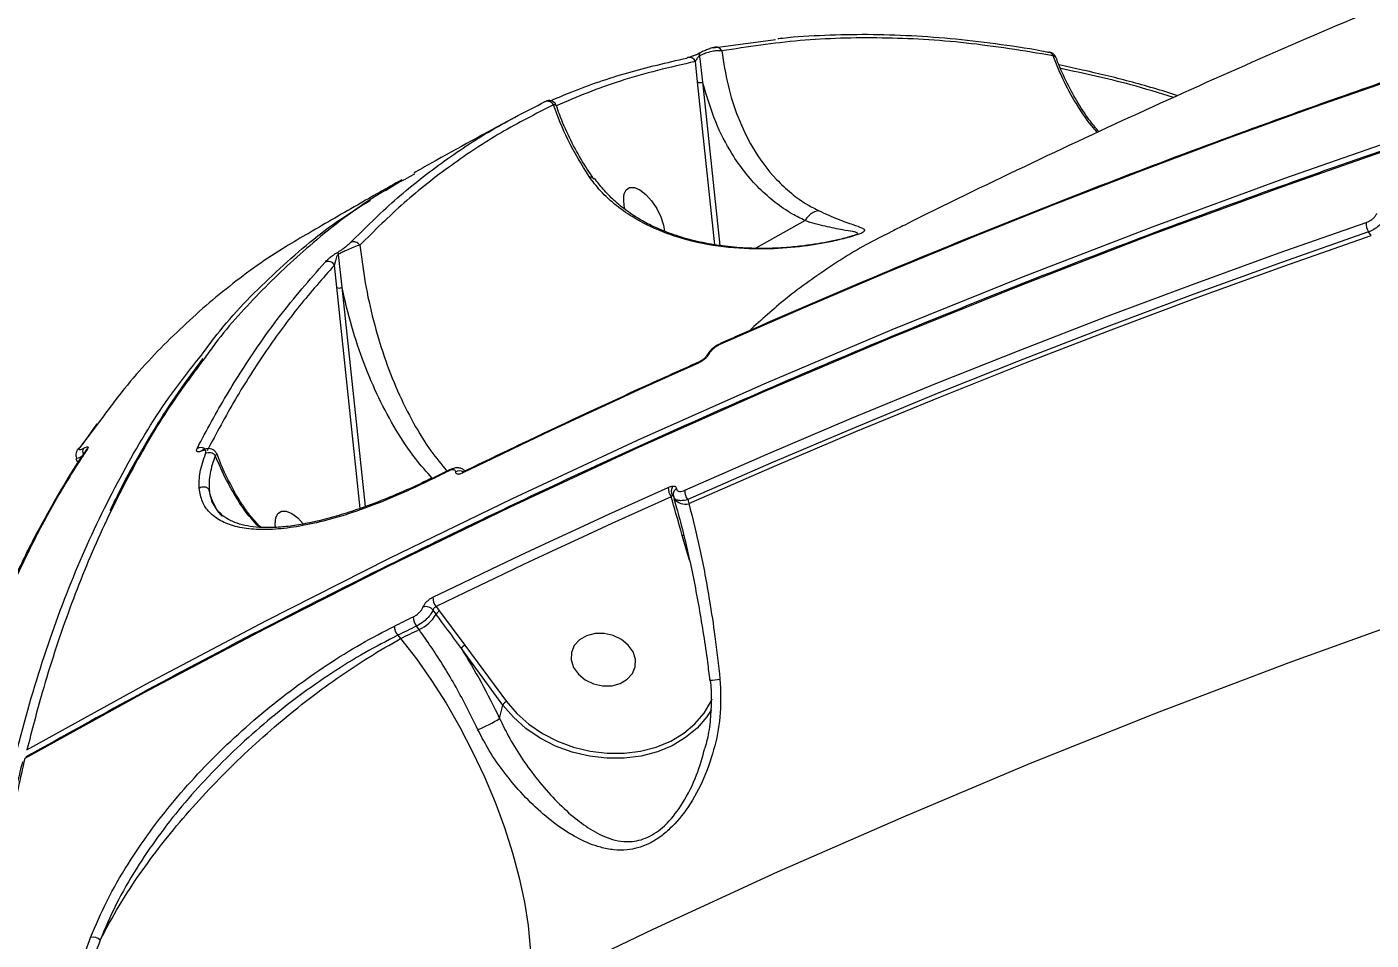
# Model space of a CAD drawing. Header units: millimetres. Extents: x -10374 to 11119, y -8221 to 9433.
# Drawn here: x -3362.4 to -3177.2, y -4647.6 to -4521.9 of the extents above; entities that cross this region are included whole.
import ezdxf

# ---------------------------------------------------------------- set-up
doc = ezdxf.new("R2010")
doc.units = ezdxf.units.MM
for name, color, linetype in [('DIKOM_ОБЪЕКТ', 7, 'Continuous'), ('DIKOM_РАЗМЕР_ЗОНА', 7, 'Continuous'), ('DIKOM_РАЗМЕР_ОБЪЕКТА', 7, 'Continuous')]:
    doc.layers.add(name, color=color, linetype=linetype)
doc.styles.add('style1', font='arial.ttf', dxfattribs={"width": 0.8})
doc.dimstyles.new('1-50', dxfattribs={"dimtxt": 300, "dimasz": 200, "dimexe": 100, "dimexo": 0, "dimgap": 100, "dimtad": 0, "dimdec": 0, "dimtxsty": 'style1', "dimcen": 0, "dimclrd": 7, "dimclre": 7, "dimadec": 1, "dimazin": 2, "dimtfac": 1, "dimtdec": 0, "dimtmove": 1, "dimatfit": 3, "dimfxl": 0, "dimlwd": 25, "dimlwe": 18, "dimarcsym": 0})

# ---------------------------------------------------------------- blocks, each defined once
blk = doc.blocks.new('*D16')
at = {"layer": 'Defpoints', "color": 0, "transparency": 16777216}
for p in [(-9045.1, 5161.67), (3694.49, 5161.67), (1813.16, -6719.94)]:
    blk.add_point(p, dxfattribs=at)
at = {"layer": 'DIKOM_РАЗМЕР_ОБЪЕКТА', "color": 7, "lineweight": 18, "transparency": 16777216}
for p, q in [((3694.49, 5161.67), (-9145.1, 5161.67)), ((1813.16, -6719.94), (-9145.1, -6719.94))]:
    blk.add_line(p, q, dxfattribs=at)
at = {"layer": 'DIKOM_РАЗМЕР_ОБЪЕКТА', "color": 7, "lineweight": 25, "transparency": 16777216}
for p, q in [((-9045.1, 4961.67), (-9045.1, -0.45)), ((-9045.1, -6519.94), (-9045.1, -1080.23))]:
    blk.add_line(p, q, dxfattribs=at)
at = {"layer": 'DIKOM_РАЗМЕР_ОБЪЕКТА', "color": 7, "transparency": 16777216}
for points in [[(-9078.43, 4961.67), (-9011.76, 4961.67), (-9045.1, 5161.67)], [(-9078.43, -6519.94), (-9011.76, -6519.94), (-9045.1, -6719.94)]]:
    blk.add_solid(points, dxfattribs=at)
at = {"layer": 'DIKOM_РАЗМЕР_ОБЪЕКТА', "color": 0, "transparency": 16777216, "insert": (-9045.1, -540.34), "char_height": 300, "attachment_point": 5, "rotation": 90, "style": 'style1'}
blk.add_mtext('11900', dxfattribs=at)
blk = doc.blocks.new('*D13')
at = {"layer": 'Defpoints', "color": 0, "transparency": 16777216}
for p in [(-10176.97, 7112.81), (3082.33, 7112.81), (2015.48, -8221.4)]:
    blk.add_point(p, dxfattribs=at)
at = {"layer": 'DIKOM_РАЗМЕР_ЗОНА', "color": 7, "lineweight": 18, "transparency": 16777216}
for p, q in [((3082.33, 7112.81), (-10276.97, 7112.81)), ((2015.48, -8221.4), (-10276.97, -8221.4))]:
    blk.add_line(p, q, dxfattribs=at)
at = {"layer": 'DIKOM_РАЗМЕР_ЗОНА', "color": 7, "lineweight": 25, "transparency": 16777216}
for p, q in [((-10176.97, 6912.81), (-10176.97, -14.41)), ((-10176.97, -8021.4), (-10176.97, -1094.19))]:
    blk.add_line(p, q, dxfattribs=at)
at = {"layer": 'DIKOM_РАЗМЕР_ЗОНА', "color": 7, "transparency": 16777216}
for points in [[(-10210.3, 6912.81), (-10143.64, 6912.81), (-10176.97, 7112.81)], [(-10210.3, -8021.4), (-10143.64, -8021.4), (-10176.97, -8221.4)]]:
    blk.add_solid(points, dxfattribs=at)
at = {"layer": 'DIKOM_РАЗМЕР_ЗОНА', "color": 0, "transparency": 16777216, "insert": (-10176.97, -554.3), "char_height": 300, "attachment_point": 5, "rotation": 90, "style": 'style1'}
blk.add_mtext('15300', dxfattribs=at)

msp = doc.modelspace()

# ---------------------------------------------------------------- linework, layer by layer
at = {"layer": 'DIKOM_ОБЪЕКТ', "color": 7, "linetype": 'Continuous', "lineweight": 15}
for p, q in [((-3267.82, -4524.78), (-3259.23, -4523.64)), ((-3267.59, -4524.69), (-3267.62, -4524.7)), ((-3269.99, -4529.47), (-3270.28, -4526.65)), ((-3221.54, -4525.36), (-3221.57, -4525.35)), ((-3267.61, -4551.89), (-3269.99, -4529.47)), ((-3269.29, -4529.47), (-3266.9, -4551.99)), ((-3312.97, -4544.43), (-3310.73, -4543)), ((-3255.17, -4548.55), (-3261.93, -4552.36)), ((-3177.17, -4550.61), (-3177.52, -4550.13)), ((-3319.51, -4553.23), (-3318.98, -4557.75)), ((-3319.68, -4557.75), (-3320, -4554.68)), ((-3316.45, -4588.2), (-3319.68, -4557.75)), ((-3318.98, -4557.75), (-3315.78, -4587.95)), ((-3352.51, -4576.39), (-3355.14, -4579.85)), ((-3352.77, -4576.56), (-3354.75, -4579.34)), ((-3354.29, -4580.23), (-3354.29, -4580.23)), ((-3338.22, -4580.17), (-3338.23, -4580.18)), ((-3355.65, -4581.32), (-3355.37, -4581.92)), ((-3304.17, -4582.89), (-3306.75, -4584.16)), ((-3273.33, -4586.25), (-3273.33, -4586.23)), ((-3273.28, -4586.58), (-3273.22, -4586.78)), ((-3271.34, -4586.98), (-3271.18, -4587.54)), ((-3271.09, -4595.31), (-3272.09, -4591.92)), ((-3306.01, -4602.76), (-3306.43, -4602.2)), ((-3306.01, -4601.7), (-3305.54, -4602.34)), ((-3305.54, -4602.34), (-3302.04, -4607.03)), ((-3308.36, -4604.88), (-3308.72, -4604.4)), ((-3311.3, -4605.67), (-3310.89, -4606.12)), ((-3296.8, -4615.28), (-3302.53, -4607.5)), ((-3302.04, -4607.03), (-3296.31, -4614.8)), ((-3268.29, -4611.86), (-3268.29, -4611.86)), ((-3297.25, -4617.13), (-3296.8, -4615.28))]:
    msp.add_line(p, q, dxfattribs=at)
at = {"layer": 'DIKOM_ОБЪЕКТ', "color": 7, "linetype": 'Continuous', "lineweight": 15, "flags": 128}
for points in [[(-3362.39, -4621.46), (-3346, -4612.42), (-3329.38, -4603.64), (-3312.54, -4595.1), (-3295.5, -4586.83), (-3278.25, -4578.82), (-3260.79, -4571.06), (-3243.15, -4563.57), (-3225.31, -4556.35), (-3207.28, -4549.4), (-3189.08, -4542.72), (-3170.71, -4536.32), (-3152.16, -4530.18), (-3133.45, -4524.33), (-3114.59, -4518.75), (-3095.58, -4513.46), (-3076.42, -4508.44), (-3057.12, -4503.71), (-3037.68, -4499.27), (-3018.12, -4495.11), (-2998.44, -4491.24), (-2978.64, -4487.66)], [(-2978.92, -4488.84), (-2998.72, -4492.42), (-3018.41, -4496.29), (-3037.97, -4500.45), (-3057.4, -4504.9), (-3076.7, -4509.62), (-3095.86, -4514.64), (-3114.88, -4519.93), (-3133.74, -4525.51), (-3152.45, -4531.36), (-3170.99, -4537.5), (-3189.37, -4543.9), (-3207.57, -4550.58), (-3225.59, -4557.53), (-3243.43, -4564.76), (-3261.08, -4572.24), (-3278.53, -4580), (-3295.78, -4588.01), (-3312.83, -4596.29), (-3329.66, -4604.82), (-3346.28, -4613.6), (-3362.68, -4622.64)], [(-3271.25, -4526.1), (-3271.31, -4526.12), (-3271.47, -4526.18)], [(-3269.71, -4525.87), (-3269.73, -4525.78), (-3269.73, -4525.71), (-3269.73, -4525.64), (-3269.72, -4525.58), (-3269.71, -4525.53), (-3269.68, -4525.49), (-3269.65, -4525.47), (-3269.61, -4525.46)], [(-3173, -4528.75), (-3185, -4532.95), (-3196.94, -4537.27), (-3208.79, -4541.71), (-3220.57, -4546.27), (-3232.28, -4550.93), (-3243.9, -4555.72), (-3255.44, -4560.62), (-3266.89, -4565.63)], [(-3280.13, -4544.97), (-3279.84, -4544.34), (-3279.34, -4544.02), (-3278.69, -4544.02), (-3277.92, -4544.34), (-3277.11, -4544.97), (-3276.32, -4545.84), (-3275.61, -4546.89), (-3275.04, -4548.03), (-3274.66, -4549.17), (-3274.52, -4550.01)], [(-3271.75, -4585.7), (-3260.29, -4580.69), (-3248.75, -4575.79), (-3237.13, -4571.01), (-3225.43, -4566.34), (-3213.65, -4561.78), (-3201.79, -4557.34), (-3189.86, -4553.02), (-3177.85, -4548.82)], [(-3177.52, -4550.13), (-3189.52, -4554.33), (-3201.44, -4558.65), (-3213.29, -4563.09), (-3225.06, -4567.64), (-3236.75, -4572.3), (-3248.37, -4577.08), (-3259.9, -4581.98), (-3271.34, -4586.98)], [(-3271.18, -4587.54), (-3259.71, -4582.52), (-3248.16, -4577.62), (-3236.52, -4572.83), (-3224.81, -4568.15), (-3213.01, -4563.59), (-3201.14, -4559.15), (-3189.19, -4554.82), (-3177.17, -4550.61)], [(-2980.85, -4553.37), (-3000.42, -4557.02), (-3019.87, -4560.97), (-3039.19, -4565.22), (-3058.38, -4569.75), (-3077.43, -4574.57), (-3096.34, -4579.68), (-3115.1, -4585.08), (-3133.7, -4590.76), (-3152.13, -4596.72), (-3170.4, -4602.96), (-3188.49, -4609.48), (-3206.41, -4616.28), (-3224.13, -4623.35), (-3241.67, -4630.7), (-3259.01, -4638.31), (-3276.14, -4646.19), (-3293.07, -4654.33)], [(-3269.87, -4568.18), (-3273.97, -4570.02), (-3278.05, -4571.88), (-3282.12, -4573.74), (-3286.18, -4575.63), (-3290.23, -4577.52), (-3294.27, -4579.44), (-3298.29, -4581.36), (-3302.31, -4583.3)], [(-3338.23, -4580.18), (-3338.26, -4580.19), (-3338.39, -4580.32)], [(-3304.3, -4583.06), (-3304.62, -4583.22), (-3304.94, -4583.38), (-3305.27, -4583.54), (-3305.59, -4583.7), (-3305.91, -4583.85), (-3306.23, -4584.01), (-3306.56, -4584.17), (-3306.88, -4584.33)], [(-3306.45, -4600.42), (-3302.43, -4598.48), (-3298.41, -4596.56), (-3294.37, -4594.64), (-3290.32, -4592.75), (-3286.26, -4590.86), (-3282.19, -4589), (-3278.11, -4587.14), (-3274.01, -4585.3)], [(-3273.61, -4586.59), (-3277.7, -4588.43), (-3281.78, -4590.28), (-3285.85, -4592.15), (-3289.9, -4594.03), (-3293.95, -4595.92), (-3297.98, -4597.83), (-3302, -4599.76), (-3306.01, -4601.7)], [(-3273.26, -4586.55), (-3273.26, -4586.55), (-3273.25, -4586.58)], [(-3273.22, -4586.78), (-3273.21, -4586.82), (-3273.2, -4586.83)], [(-3328.13, -4590.77), (-3328.17, -4590.38), (-3328.1, -4589.51)], [(-3328.1, -4589.51), (-3327.81, -4588.89), (-3327.31, -4588.56), (-3326.65, -4588.56), (-3325.89, -4588.89), (-3325.08, -4589.51), (-3324.34, -4590.32)], [(-3311.73, -4604.4), (-3311.41, -4604.24), (-3311.09, -4604.08), (-3310.77, -4603.93), (-3310.44, -4603.77), (-3310.12, -4603.61), (-3309.8, -4603.45), (-3309.47, -4603.29), (-3309.15, -4603.13)], [(-3308.72, -4604.4), (-3309.04, -4604.56), (-3309.36, -4604.72), (-3309.68, -4604.88), (-3310.01, -4605.04), (-3310.33, -4605.19), (-3310.65, -4605.35), (-3310.97, -4605.51), (-3311.3, -4605.67)], [(-3310.89, -4606.12), (-3310.57, -4605.96), (-3310.26, -4605.81), (-3309.94, -4605.65), (-3309.63, -4605.5), (-3309.31, -4605.35), (-3308.99, -4605.19), (-3308.68, -4605.04), (-3308.36, -4604.88)], [(-3310.89, -4606.12), (-3308.73, -4608.91), (-3306.63, -4611.9), (-3304.63, -4615.04), (-3302.74, -4618.32), (-3300.98, -4621.7), (-3299.35, -4625.16), (-3297.89, -4628.65), (-3296.59, -4632.16), (-3295.48, -4635.64), (-3294.56, -4639.07), (-3293.84, -4642.41), (-3293.33, -4645.64), (-3293.03, -4648.72), (-3292.94, -4651.63), (-3293.07, -4654.33)], [(-3278.87, -4607.95), (-3279.53, -4607.01), (-3280.46, -4606.24), (-3281.6, -4605.69), (-3282.85, -4605.41), (-3284.11, -4605.43), (-3285.28, -4605.73), (-3286.26, -4606.3), (-3286.97, -4607.09), (-3287.35, -4608.04), (-3287.39, -4609.07), (-3287.06, -4610.09), (-3286.4, -4611.03), (-3285.46, -4611.8), (-3284.32, -4612.35), (-3283.07, -4612.63), (-3281.81, -4612.61), (-3280.65, -4612.31), (-3279.67, -4611.73), (-3278.96, -4610.94), (-3278.57, -4610), (-3278.54, -4608.97), (-3278.87, -4607.95)], [(-3268.05, -4615.88), (-3268.71, -4616.9), (-3270.02, -4618.44), (-3271.62, -4619.77), (-3273.46, -4620.88), (-3275.52, -4621.73), (-3277.74, -4622.31), (-3280.08, -4622.61), (-3282.48, -4622.61), (-3284.89, -4622.33), (-3287.27, -4621.76), (-3289.55, -4620.92), (-3291.68, -4619.82), (-3293.63, -4618.5), (-3295.35, -4616.97), (-3296.8, -4615.28)], [(-3296.31, -4614.8), (-3294.9, -4616.44), (-3293.24, -4617.92), (-3291.35, -4619.21), (-3289.28, -4620.27), (-3287.07, -4621.09), (-3284.76, -4621.64), (-3282.42, -4621.92), (-3280.1, -4621.91), (-3277.83, -4621.62), (-3275.68, -4621.06), (-3273.68, -4620.23), (-3271.89, -4619.16), (-3270.34, -4617.87), (-3269.07, -4616.38), (-3268.1, -4614.73), (-3267.95, -4614.41)]]:
    msp.add_lwpolyline(points, dxfattribs=at)
at = {"layer": 'DIKOM_ОБЪЕКТ', "color": 7, "linetype": 'Continuous', "lineweight": 15}
for centre, radius, start, end in [((-3267.45, -4525.56), 0.881, 24.4315, 99.0502), ((-3271.11, -4526.98), 0.893, 22.1465, 99.1594), ((-3221.74, -4526.12), 0.786, 19.636, 75.6972), ((-3269.64, -4528.84), 0.719, 241.0435, 299.4243), ((-3290.66, -4533.06), 0.928, 27.6211, 115.2873), ((-3275.49, -4545.7), 4.7, 170.9845, 196.042), ((-3175.75, -4548.99), 2.11, 175.2028, 212.669), ((-3317.37, -4552.49), 1.01, 33.0117, 115.0101), ((-3320.88, -4555.21), 1.02, 31.24, 115.0097), ((-3319.06, -4553.04), 0.488, 161.2446, 202.8518), ((-3319.34, -4557.13), 0.719, 241.0435, 299.4243), ((-3266.65, -4565.67), 0.243, 116.9294, 169.101), ((-3268.21, -4567.48), 0.605, 106.9479, 153.9106), ((-3269.63, -4568.22), 0.243, 116.5467, 169.8888), ((-3268.73, -4567.42), 0.623, 210.2378, 218.1936), ((-3354.76, -4580.52), 0.772, 119.8107, 148.1432), ((-3353.84, -4580.37), 0.876, 149.0136, 204.8576), ((-3353.64, -4580.67), 0.785, 119.901, 146.0102), ((-3338.45, -4580.88), 1.06, 53.3916, 116.2218), ((-3337.26, -4581.62), 1.09, 39.7183, 117.7755), ((-3306.63, -4584.38), 0.254, 118.9198, 168.0378), ((-3304.05, -4583.12), 0.256, 119.8221, 167.9307), ((-3302.75, -4584.15), 1.12, 63.4377, 119.7302), ((-3302.06, -4583.35), 0.252, 118.3338, 168.8652), ((-3338.06, -4586.29), 1.04, 41.9952, 124.5746), ((-3272.15, -4585.42), 1.87, 176.3107, 218.6571), ((-3272.33, -4585.8), 1.27, 148.4604, 208.4369), ((-3272.51, -4586.23), 0.824, 116.8464, 179.3864), ((-3269.87, -4585.81), 1.88, 176.4922, 218.3877), ((-3273.47, -4586.63), 0.23, 21.5531, 83.7867), ((-3271.66, -4585.67), 1.94, 216.9868, 284.2696), ((-3272, -4592.55), 0.64, 78.1472, 97.3788), ((-3304.64, -4600.52), 1.81, 176.8561, 220.6046), ((-3310.19, -4600.48), 4.76, 292.5741, 331.4055), ((-3307.43, -4603.02), 1.3, 39.24, 106.401), ((-3305.17, -4603.22), 0.954, 112.5636, 151.3338), ((-3309.94, -4604.49), 1.8, 177.0791, 220.8473), ((-3307.34, -4603.22), 1.81, 177.186, 220.6303), ((-3301.72, -4607.85), 0.876, 111.3396, 157.1008), ((-3269.37, -4592.16), 19.73, 273.1447, 277.2283), ((-3295.99, -4615.62), 0.876, 111.3396, 157.1008), ((-3308.4, -4599.07), 21.22, 292.6193, 301.703), ((-3353.33, -4648.78), 1.53, 47.6215, 100.5318)]:
    msp.add_arc(centre, radius, start, end, dxfattribs=at)
for points, knots in [([(-2784.08, -4428.4), (-2785.81, -4428.51), (-2793.95, -4429.04), (-2808.47, -4430.19), (-2827.6, -4431.95), (-2846.68, -4434.01), (-2865.7, -4436.34), (-2884.65, -4438.96), (-2903.53, -4441.86), (-2922.33, -4445.04), (-2941.05, -4448.5), (-2959.69, -4452.24), (-2978.23, -4456.26), (-2996.67, -4460.55), (-3015.01, -4465.12), (-3033.23, -4469.97), (-3051.35, -4475.09), (-3069.34, -4480.49), (-3087.21, -4486.16), (-3104.94, -4492.1), (-3122.54, -4498.3), (-3140, -4504.78), (-3157.31, -4511.52), (-3174.46, -4518.52), (-3191.46, -4525.79), (-3208.3, -4533.31), (-3224.97, -4541.1), (-3236.65, -4546.76), (-3242.77, -4549.84), (-3243.44, -4550.17)], [0, 0, 0, 0, 0.01071, 0.05027, 0.089831, 0.129388, 0.168935, 0.208472, 0.248001, 0.287521, 0.327026, 0.366518, 0.405997, 0.445458, 0.4849, 0.524323, 0.563727, 0.603105, 0.64246, 0.681789, 0.721089, 0.760359, 0.799598, 0.838803, 0.877973, 0.917105, 0.956197, 0.995249, 1, 1, 1, 1]), ([(-2775.76, -4468.92), (-2779.13, -4469), (-2788.88, -4469.26), (-2804.99, -4469.88), (-2824.08, -4470.86), (-2843.1, -4472.1), (-2862.07, -4473.59), (-2880.98, -4475.33), (-2899.81, -4477.33), (-2918.58, -4479.58), (-2937.26, -4482.08), (-2955.86, -4484.84), (-2974.37, -4487.84), (-2992.78, -4491.1), (-3011.1, -4494.61), (-3029.31, -4498.36), (-3047.42, -4502.36), (-3065.41, -4506.61), (-3083.29, -4511.1), (-3101.04, -4515.84), (-3118.67, -4520.82), (-3136.16, -4526.05), (-3153.52, -4531.51), (-3170.74, -4537.21), (-3187.81, -4543.15), (-3204.74, -4549.33), (-3221.51, -4555.74), (-3238.12, -4562.38), (-3254.57, -4569.25), (-3270.85, -4576.36), (-3286.97, -4583.69), (-3302.9, -4591.24), (-3318.66, -4599.02), (-3334.23, -4607.02), (-3348.87, -4614.82), (-3358.24, -4620.05), (-3362.55, -4622.45)], [0, 0, 0, 0, 0.015772, 0.04573, 0.075689, 0.105649, 0.135609, 0.165567, 0.195527, 0.225486, 0.255445, 0.285405, 0.315363, 0.345323, 0.375282, 0.405242, 0.4352, 0.465159, 0.495118, 0.525077, 0.555036, 0.584996, 0.614955, 0.644914, 0.674872, 0.704831, 0.734791, 0.764749, 0.794708, 0.824666, 0.854625, 0.884583, 0.914541, 0.9445, 0.974457, 1, 1, 1, 1]), ([(-3221.55, -4525.42), (-3221.64, -4525.4), (-3223.86, -4524.94), (-3228.15, -4524.31), (-3234.4, -4523.54), (-3240.54, -4523.09), (-3246.57, -4522.9), (-3252.47, -4523.04), (-3256.59, -4523.26), (-3258.71, -4523.52), (-3258.94, -4523.55)], [0, 0, 0, 0, 0.006396, 0.168515, 0.330756, 0.493075, 0.655439, 0.817776, 0.980052, 1, 1, 1, 1]), ([(-3267.59, -4524.7), (-3267.67, -4524.72), (-3267.93, -4524.76), (-3268.4, -4524.92), (-3268.99, -4525.16), (-3269.44, -4525.36), (-3269.65, -4525.47), (-3269.7, -4525.5)], [0, 0, 0, 0, 0.154086, 0.457692, 0.710517, 0.929445, 1, 1, 1, 1]), ([(-3221, -4525.86), (-3225.02, -4525.2), (-3233.06, -4523.89), (-3244.67, -4523.27), (-3255.94, -4523.55), (-3263.08, -4524.65), (-3266.65, -4525.2)], [0, 0, 0, 0, 0.248591, 0.497189, 0.748593, 1, 1, 1, 1]), ([(-3290.24, -4532.05), (-3289.3, -4531.65), (-3285.85, -4530.19), (-3279.67, -4528.06), (-3274.21, -4526.81), (-3271.47, -4526.18)], [0, 0, 0, 0, 0.157896, 0.578574, 1, 1, 1, 1]), ([(-3270.28, -4526.65), (-3273.77, -4527.45), (-3280.43, -4528.98), (-3286.56, -4531.53), (-3289.47, -4532.75)], [0, 0, 0, 0, 0.525227, 1, 1, 1, 1]), ([(-3269.66, -4525.47), (-3269.66, -4525.47), (-3269.77, -4525.5), (-3269.97, -4525.65), (-3270.35, -4525.79), (-3270.74, -4525.95), (-3271.05, -4526.05), (-3271.23, -4526.1), (-3271.25, -4526.1), (-3271.25, -4526.1)], [0, 0, 0, 0, 0.000461, 0.160264, 0.338957, 0.547482, 0.792724, 0.992957, 1, 1, 1, 1]), ([(-3269.71, -4525.87), (-3269.74, -4525.89), (-3269.79, -4525.93), (-3269.88, -4526.01), (-3269.99, -4526.14), (-3270.12, -4526.32), (-3270.22, -4526.49), (-3270.26, -4526.6), (-3270.28, -4526.65)], [0, 0, 0, 0, 0.07881, 0.135897, 0.302767, 0.518913, 0.80235, 1, 1, 1, 1]), ([(-3266.65, -4525.2), (-3266.77, -4525.19), (-3267.05, -4525.15), (-3267.64, -4525.2), (-3268.35, -4525.35), (-3269.06, -4525.57), (-3269.5, -4525.77), (-3269.71, -4525.87)], [0, 0, 0, 0, 0.157564, 0.393054, 0.599113, 0.796687, 1, 1, 1, 1]), ([(-3269.71, -4525.87), (-3269.7, -4526), (-3269.57, -4527.2), (-3269.42, -4528.39), (-3269.29, -4529.47)], [0, 0, 0, 0, 0.102924, 1, 1, 1, 1]), ([(-3266.65, -4525.2), (-3266.4, -4526.8), (-3265.89, -4530.02), (-3264.45, -4534.46), (-3262.32, -4538.91), (-3259.77, -4542.35), (-3257.09, -4544.84), (-3255.11, -4546.26), (-3253.75, -4546.95), (-3253.21, -4547.22)], [0, 0, 0, 0, 0.161023, 0.323859, 0.493661, 0.708319, 0.818529, 0.928736, 1, 1, 1, 1]), ([(-3220.58, -4526.15), (-3220.63, -4526.02), (-3220.74, -4525.78), (-3221.06, -4525.53), (-3221.34, -4525.4), (-3221.52, -4525.37), (-3221.57, -4525.37)], [0, 0, 0, 0, 0.279579, 0.574862, 0.863307, 1, 1, 1, 1]), ([(-3214.86, -4536.43), (-3215.05, -4536.22), (-3216.05, -4535.13), (-3217.61, -4532.83), (-3219.52, -4529.53), (-3220.5, -4527.09), (-3221, -4525.86)], [0, 0, 0, 0, 0.071362, 0.377316, 0.686856, 1, 1, 1, 1]), ([(-3220.59, -4526.15), (-3220.6, -4526.11), (-3220.63, -4525.96), (-3220.85, -4525.9), (-3221, -4525.86)], [0, 0, 0, 0, 0.323988, 1, 1, 1, 1]), ([(-3214.68, -4536.34), (-3215.13, -4535.8), (-3216.23, -4534.47), (-3217.76, -4532.1), (-3219.25, -4529.29), (-3220.17, -4527.28), (-3220.53, -4526.19), (-3220.55, -4526.14)], [0, 0, 0, 0, 0.187369, 0.454868, 0.721644, 0.987146, 1, 1, 1, 1]), ([(-3172.86, -4528.57), (-3175.86, -4529.61), (-3184.55, -4532.63), (-3198.82, -4537.8), (-3215.62, -4544.16), (-3232.26, -4550.76), (-3248.45, -4557.47), (-3259.91, -4562.42), (-3265.9, -4565.07), (-3266.76, -4565.46)], [0, 0, 0, 0, 0.093439, 0.270936, 0.448437, 0.625936, 0.803434, 0.971587, 1, 1, 1, 1]), ([(-3203.81, -4531.36), (-3204.92, -4531.01), (-3208.26, -4529.97), (-3213.72, -4528.53), (-3218.01, -4527.58), (-3220.15, -4527.11)], [0, 0, 0, 0, 0.199992, 0.60284, 1, 1, 1, 1]), ([(-3204.39, -4531.62), (-3206.36, -4531.01), (-3211.64, -4529.37), (-3216.74, -4528.3), (-3219.93, -4527.63)], [0, 0, 0, 0, 0.373633, 1, 1, 1, 1]), ([(-3255.17, -4548.55), (-3255.75, -4548.27), (-3257.2, -4547.55), (-3259.32, -4546.1), (-3261.53, -4544.16), (-3263.52, -4541.91), (-3265.59, -4538.92), (-3267.7, -4534.89), (-3268.74, -4531.34), (-3269.29, -4529.47)], [0, 0, 0, 0, 0.082283, 0.206123, 0.329981, 0.457336, 0.584701, 0.780236, 1, 1, 1, 1]), ([(-3317.8, -4551.57), (-3315.8, -4549.6), (-3311.81, -4545.65), (-3305.29, -4540.53), (-3298.42, -4535.96), (-3293.51, -4533.47), (-3291.05, -4532.22)], [0, 0, 0, 0, 0.249096, 0.498192, 0.749097, 1, 1, 1, 1]), ([(-3289.46, -4532.7), (-3289.51, -4532.6), (-3289.6, -4532.39), (-3289.84, -4532.19), (-3290.09, -4532.07), (-3290.32, -4532.03), (-3290.51, -4532.03), (-3290.65, -4532.06), (-3290.74, -4532.09), (-3290.82, -4532.11), (-3290.93, -4532.16), (-3291.06, -4532.23), (-3291.16, -4532.27)], [0, 0, 0, 0, 0.129122, 0.260684, 0.367298, 0.457994, 0.534051, 0.593712, 0.637829, 0.685221, 0.77043, 1, 1, 1, 1]), ([(-3289.83, -4532.63), (-3292.27, -4533.86), (-3297.13, -4536.33), (-3303.97, -4540.87), (-3310.5, -4545.99), (-3314.51, -4549.96), (-3316.52, -4551.94)], [0, 0, 0, 0, 0.249101, 0.498195, 0.749095, 1, 1, 1, 1]), ([(-3289.5, -4532.71), (-3289.5, -4532.69), (-3289.49, -4532.6), (-3289.69, -4532.62), (-3289.83, -4532.63)], [0, 0, 0, 0, 0.292042, 1, 1, 1, 1]), ([(-3284.91, -4542.5), (-3285.95, -4540.84), (-3287.87, -4537.78), (-3289.22, -4534.25), (-3289.83, -4532.63)], [0, 0, 0, 0, 0.542547, 1, 1, 1, 1]), ([(-3284.3, -4542.8), (-3284.89, -4541.92), (-3286.1, -4540.12), (-3287.66, -4537.13), (-3288.79, -4534.63), (-3289.3, -4533.1), (-3289.43, -4532.69)], [0, 0, 0, 0, 0.287626, 0.588962, 0.890036, 1, 1, 1, 1]), ([(-3295.51, -4534.53), (-3299.25, -4536.55), (-3303.79, -4539.02), (-3308.29, -4541.56), (-3309.09, -4542.01)], [0, 0, 0, 0, 0.822108, 1, 1, 1, 1]), ([(-3309, -4542.17), (-3310.75, -4543.12), (-3315.68, -4545.81), (-3322.67, -4551.16), (-3330.03, -4558.05), (-3334.95, -4563.39), (-3337.38, -4566.78), (-3337.84, -4567.43)], [0, 0, 0, 0, 0.158267, 0.445718, 0.692917, 0.941426, 1, 1, 1, 1]), ([(-3310.75, -4542.95), (-3312.79, -4544.1), (-3317.2, -4546.59), (-3321.59, -4549.15), (-3323.96, -4550.53)], [0, 0, 0, 0, 0.461781, 1, 1, 1, 1]), ([(-3253.21, -4547.22), (-3252.34, -4547.62), (-3250.58, -4548.42), (-3248.61, -4549.09), (-3247.46, -4549.49), (-3247, -4549.75), (-3246.92, -4549.99), (-3247.37, -4550.3), (-3248.77, -4550.79), (-3250.88, -4551.33), (-3253.2, -4551.78), (-3256.15, -4552.22), (-3260.32, -4552.55), (-3265.76, -4552.39), (-3270.84, -4551.49), (-3275.17, -4550.05), (-3278.43, -4548.45), (-3281.19, -4546.55), (-3283.34, -4544.59), (-3284.42, -4543.16), (-3284.91, -4542.5)], [0, 0, 0, 0, 0.075309, 0.152115, 0.213181, 0.244129, 0.275683, 0.31298, 0.350597, 0.401215, 0.437879, 0.474585, 0.550785, 0.640333, 0.732648, 0.792994, 0.854946, 0.904781, 0.956112, 1, 1, 1, 1]), ([(-3284.91, -4542.5), (-3284.88, -4542.51), (-3284.7, -4542.53), (-3284.45, -4542.61), (-3284.35, -4542.78), (-3284.32, -4542.85)], [0, 0, 0, 0, 0.101167, 0.648602, 1, 1, 1, 1]), ([(-3250.86, -4551.26), (-3251.16, -4551.33), (-3251.95, -4551.5), (-3253.47, -4551.77), (-3255.46, -4552.06), (-3257.95, -4552.32), (-3260.89, -4552.43), (-3264.11, -4552.34), (-3267.32, -4551.99), (-3270.36, -4551.4), (-3273.21, -4550.57), (-3275.7, -4549.59), (-3277.89, -4548.48), (-3279.77, -4547.24), (-3281.5, -4545.8), (-3283, -4544.29), (-3283.79, -4543.24), (-3284.17, -4542.73)], [0, 0, 0, 0, 0.02942, 0.077281, 0.132604, 0.198123, 0.282239, 0.370877, 0.45666, 0.538884, 0.617395, 0.692634, 0.752429, 0.815359, 0.878068, 0.941786, 1, 1, 1, 1]), ([(-3338.44, -4567.21), (-3337.58, -4566.05), (-3334.4, -4561.76), (-3328.12, -4555.53), (-3321.18, -4549.52), (-3316.56, -4546.69), (-3315.03, -4545.75)], [0, 0, 0, 0, 0.130199, 0.47873, 0.827263, 1, 1, 1, 1]), ([(-3253.21, -4547.22), (-3253.25, -4547.23), (-3253.52, -4547.24), (-3254.03, -4547.4), (-3254.68, -4547.86), (-3255, -4548.31), (-3255.16, -4548.54)], [0, 0, 0, 0, 0.054641, 0.376661, 0.688377, 1, 1, 1, 1]), ([(-3255.16, -4548.54), (-3255.16, -4548.55), (-3255.16, -4548.55), (-3255.17, -4548.55), (-3255.17, -4548.55), (-3255.17, -4548.55)], [0, 0, 0, 0, 0.323678, 0.781061, 1, 1, 1, 1]), ([(-3248.2, -4550.51), (-3248.09, -4550.44), (-3247.84, -4550.29), (-3248.1, -4550.18), (-3248.72, -4550.04), (-3250.11, -4549.84), (-3252.29, -4549.37), (-3254.24, -4548.93), (-3255.16, -4548.54), (-3255.16, -4548.54)], [0, 0, 0, 0, 0.08358, 0.183116, 0.283037, 0.485229, 0.742432, 0.999733, 1, 1, 1, 1]), ([(-3177.85, -4548.82), (-3177.7, -4548.76), (-3177.4, -4548.63), (-3176.97, -4548.34), (-3176.63, -4548), (-3176.46, -4547.74), (-3176.4, -4547.62), (-3176.4, -4547.6)], [0, 0, 0, 0, 0.240611, 0.481493, 0.721627, 0.96113, 1, 1, 1, 1]), ([(-3175.13, -4548.07), (-3175.14, -4548.1), (-3175.23, -4548.31), (-3175.52, -4548.73), (-3176.09, -4549.3), (-3176.79, -4549.81), (-3177.28, -4550.02), (-3177.52, -4550.13)], [0, 0, 0, 0, 0.038714, 0.278372, 0.518753, 0.759593, 1, 1, 1, 1]), ([(-3323.96, -4550.52), (-3325.04, -4551.16), (-3328.86, -4553.39), (-3335.04, -4557.85), (-3342.29, -4564.28), (-3348.14, -4570.45), (-3351.34, -4574.8), (-3352.51, -4576.39)], [0, 0, 0, 0, 0.099508, 0.350289, 0.601069, 0.8543, 1, 1, 1, 1]), ([(-3243.42, -4550.21), (-3243.81, -4550.39), (-3246.6, -4551.66), (-3251.42, -4554.66), (-3257.54, -4558.92), (-3261.18, -4562.23), (-3262.84, -4563.73)], [0, 0, 0, 0, 0.055248, 0.386885, 0.721164, 1, 1, 1, 1]), ([(-3248.18, -4550.51), (-3248.17, -4550.51), (-3248.14, -4550.49), (-3248.32, -4550.58), (-3248.75, -4550.72), (-3249.48, -4550.93), (-3250.19, -4551.12), (-3250.72, -4551.23), (-3250.86, -4551.26)], [0, 0, 0, 0, 0.040225, 0.203664, 0.400358, 0.625488, 0.900676, 1, 1, 1, 1]), ([(-3319.52, -4552.89), (-3319.4, -4552.82), (-3319.17, -4552.68), (-3318.78, -4552.4), (-3318.3, -4552.04), (-3317.98, -4551.76), (-3317.83, -4551.6), (-3317.8, -4551.57)], [0, 0, 0, 0, 0.145677, 0.289852, 0.532021, 0.909833, 1, 1, 1, 1]), ([(-3316.52, -4551.94), (-3316.58, -4551.96), (-3316.85, -4552.03), (-3317.45, -4552.25), (-3318.27, -4552.61), (-3318.95, -4552.94), (-3319.31, -4553.13), (-3319.51, -4553.23)], [0, 0, 0, 0, 0.082508, 0.435065, 0.677168, 0.832944, 1, 1, 1, 1]), ([(-3316.52, -4551.94), (-3316.29, -4553.68), (-3315.83, -4557.24), (-3314.69, -4562.35), (-3313.21, -4567.33), (-3311.37, -4572.07), (-3309.21, -4576.4), (-3306.96, -4580.11), (-3305.26, -4582.15), (-3304.51, -4583.06)], [0, 0, 0, 0, 0.142254, 0.291556, 0.440858, 0.592674, 0.744475, 0.885571, 1, 1, 1, 1]), ([(-3338.92, -4579.93), (-3338.76, -4579.62), (-3337.95, -4578.05), (-3335.79, -4574.06), (-3332.24, -4568.23), (-3327.27, -4561.11), (-3323.44, -4556.72), (-3321.31, -4554.28)], [0, 0, 0, 0, 0.032167, 0.160835, 0.418395, 0.675955, 1, 1, 1, 1]), ([(-3321.31, -4554.28), (-3321.28, -4554.24), (-3321.12, -4554.08), (-3320.78, -4553.77), (-3320.28, -4553.39), (-3319.87, -4553.1), (-3319.64, -4552.96), (-3319.52, -4552.89)], [0, 0, 0, 0, 0.095083, 0.47195, 0.715786, 0.857208, 1, 1, 1, 1]), ([(-3319.51, -4553.23), (-3319.53, -4553.26), (-3319.57, -4553.3), (-3319.64, -4553.41), (-3319.75, -4553.63), (-3319.88, -4554.02), (-3319.96, -4554.39), (-3320, -4554.63), (-3320, -4554.68)], [0, 0, 0, 0, 0.045974, 0.089982, 0.210044, 0.459689, 0.889222, 1, 1, 1, 1]), ([(-3320, -4554.68), (-3321.65, -4556.54), (-3324.93, -4560.26), (-3329.47, -4566.46), (-3333.73, -4573.07), (-3336.29, -4577.87), (-3337.57, -4580.26)], [0, 0, 0, 0, 0.249317, 0.498627, 0.749317, 1, 1, 1, 1]), ([(-3306.53, -4584.05), (-3307.32, -4583.17), (-3309.14, -4581.13), (-3311.59, -4577.41), (-3313.96, -4573.04), (-3315.99, -4568.26), (-3317.71, -4563.19), (-3318.56, -4559.56), (-3318.98, -4557.75)], [0, 0, 0, 0, 0.129116, 0.298075, 0.471971, 0.645872, 0.82294, 1, 1, 1, 1]), ([(-3266.76, -4565.46), (-3266.8, -4565.48), (-3267.1, -4565.6), (-3267.66, -4565.96), (-3268.34, -4566.54), (-3268.61, -4566.99), (-3268.74, -4567.21)], [0, 0, 0, 0, 0.050143, 0.372386, 0.691984, 1, 1, 1, 1]), ([(-3266.89, -4565.63), (-3267.05, -4565.71), (-3267.36, -4565.86), (-3267.81, -4566.2), (-3268.18, -4566.57), (-3268.32, -4566.79), (-3268.38, -4566.9)], [0, 0, 0, 0, 0.25677, 0.513631, 0.761176, 1, 1, 1, 1]), ([(-3342, -4848.12), (-3343.29, -4844.06), (-3346.79, -4833.04), (-3351.88, -4815.21), (-3357.06, -4794.77), (-3361.44, -4774.66), (-3365.02, -4754.96), (-3367.78, -4735.78), (-3369.7, -4717.18), (-3370.76, -4699.19), (-3370.98, -4681.84), (-3370.36, -4665.18), (-3368.92, -4649.28), (-3366.64, -4634.21), (-3363.54, -4620.04), (-3359.6, -4606.8), (-3354.86, -4594.49), (-3349.29, -4583.19), (-3343.84, -4574.03), (-3339.94, -4569.11), (-3338.44, -4567.21)], [0, 0, 0, 0, 0.033798, 0.091744, 0.149875, 0.208097, 0.266319, 0.324449, 0.382397, 0.440344, 0.498473, 0.556696, 0.614918, 0.673048, 0.730995, 0.788942, 0.847072, 0.905294, 0.963517, 1, 1, 1, 1]), ([(-3337.84, -4567.43), (-3339.38, -4569.48), (-3342.94, -4574.2), (-3347.85, -4582.53), (-3352.65, -4592.16), (-3356.8, -4602.5), (-3360.02, -4612.28), (-3361.71, -4618.8), (-3362.39, -4621.46)], [0, 0, 0, 0, 0.141672, 0.326968, 0.512043, 0.693594, 0.875145, 1, 1, 1, 1]), ([(-3338.13, -4567.55), (-3339.01, -4568.71), (-3341.02, -4571.36), (-3343.98, -4575.81), (-3347.01, -4580.87), (-3349.33, -4585.12), (-3350.58, -4587.76), (-3350.95, -4588.54)], [0, 0, 0, 0, 0.183129, 0.421899, 0.660613, 0.899502, 1, 1, 1, 1]), ([(-3268.75, -4567.22), (-3268.75, -4567.21), (-3268.75, -4567.21), (-3268.78, -4567.27), (-3268.86, -4567.37), (-3269, -4567.51), (-3269.14, -4567.64), (-3269.24, -4567.71), (-3269.27, -4567.73)], [0, 0, 0, 0, 0.063323, 0.226798, 0.403675, 0.630012, 0.901085, 1, 1, 1, 1]), ([(-3268.38, -4566.9), (-3268.45, -4567.01), (-3268.57, -4567.22), (-3268.87, -4567.53), (-3269.11, -4567.72), (-3269.22, -4567.8)], [0, 0, 0, 0, 0.35079, 0.701296, 1, 1, 1, 1]), ([(-3269.74, -4568.01), (-3272.58, -4569.28), (-3280.8, -4572.98), (-3291.61, -4578.03), (-3299.54, -4581.85), (-3302.18, -4583.13)], [0, 0, 0, 0, 0.259795, 0.753263, 1, 1, 1, 1]), ([(-3269.22, -4567.8), (-3269.28, -4567.84), (-3269.5, -4567.99), (-3269.72, -4568.1), (-3269.87, -4568.18)], [0, 0, 0, 0, 0.287814, 1, 1, 1, 1]), ([(-3269.27, -4567.73), (-3269.32, -4567.76), (-3269.47, -4567.87), (-3269.64, -4567.96), (-3269.73, -4568), (-3269.74, -4568.01)], [0, 0, 0, 0, 0.328062, 0.922584, 1, 1, 1, 1]), ([(-3354.28, -4580.24), (-3354.38, -4580.37), (-3355.58, -4582.08), (-3357.72, -4585.62), (-3360.69, -4590.86), (-3362.84, -4595.04), (-3363.95, -4597.53), (-3364.2, -4598.1)], [0, 0, 0, 0, 0.024945, 0.320102, 0.616047, 0.911871, 1, 1, 1, 1]), ([(-3354.03, -4579.99), (-3354.22, -4580.27), (-3355.15, -4581.67), (-3357.38, -4585.21), (-3360.59, -4590.81), (-3362.85, -4595.54), (-3363.98, -4597.91)], [0, 0, 0, 0, 0.050772, 0.253853, 0.626696, 1, 1, 1, 1]), ([(-3355.39, -4580.08), (-3355.41, -4580.11), (-3355.51, -4580.24), (-3355.62, -4580.51), (-3355.68, -4580.92), (-3355.59, -4581.17), (-3355.54, -4581.27)], [0, 0, 0, 0, 0.096128, 0.436964, 0.761424, 1, 1, 1, 1]), ([(-3355.14, -4579.85), (-3355.18, -4579.91), (-3355.25, -4580.05), (-3355.18, -4580.12), (-3354.97, -4580.09), (-3354.75, -4580), (-3354.61, -4579.93), (-3354.59, -4579.92)], [0, 0, 0, 0, 0.247874, 0.495893, 0.736428, 0.967015, 1, 1, 1, 1]), ([(-3354.59, -4579.92), (-3354.58, -4579.91), (-3354.44, -4579.84), (-3354.21, -4579.74), (-3354, -4579.71), (-3353.92, -4579.79), (-3353.99, -4579.92), (-3354.03, -4579.99)], [0, 0, 0, 0, 0.029899, 0.261961, 0.503972, 0.75204, 1, 1, 1, 1]), ([(-3338.39, -4580.32), (-3338.42, -4580.33), (-3338.55, -4580.39), (-3338.76, -4580.44), (-3338.97, -4580.42), (-3339.05, -4580.25), (-3338.97, -4580.04), (-3338.92, -4579.93)], [0, 0, 0, 0, 0.049148, 0.217773, 0.426601, 0.702205, 1, 1, 1, 1]), ([(-3337.77, -4580.66), (-3337.74, -4580.56), (-3337.68, -4580.35), (-3337.8, -4580.2), (-3338.04, -4580.18), (-3338.27, -4580.27), (-3338.39, -4580.32)], [0, 0, 0, 0, 0.297434, 0.588966, 0.802921, 1, 1, 1, 1]), ([(-3338.22, -4580.17), (-3338.23, -4580.18), (-3338.28, -4580.21), (-3338.32, -4580.21), (-3338.3, -4580.21), (-3338.3, -4580.21)], [0, 0, 0, 0, 0.344494, 0.973377, 1, 1, 1, 1]), ([(-3336.22, -4580.74), (-3336.23, -4580.73), (-3336.26, -4580.56), (-3336.5, -4580.27), (-3336.9, -4580.02), (-3337.37, -4579.95), (-3337.79, -4580), (-3338.09, -4580.13), (-3338.23, -4580.2)], [0, 0, 0, 0, 0.021645, 0.219379, 0.422238, 0.603757, 0.808301, 1, 1, 1, 1]), ([(-3354.55, -4580.94), (-3354.58, -4580.96), (-3354.81, -4581.07), (-3355.18, -4581.24), (-3355.5, -4581.34), (-3355.52, -4581.28), (-3355.53, -4581.26)], [0, 0, 0, 0, 0.048587, 0.387893, 0.739838, 1, 1, 1, 1]), ([(-3338.65, -4585.43), (-3338.66, -4584.71), (-3338.68, -4583.27), (-3338.07, -4581.53), (-3337.77, -4580.66)], [0, 0, 0, 0, 0.496485, 1, 1, 1, 1]), ([(-3336.43, -4580.93), (-3336.72, -4581.77), (-3337.31, -4583.47), (-3337.3, -4584.88), (-3337.29, -4585.59)], [0, 0, 0, 0, 0.496485, 1, 1, 1, 1]), ([(-3336.25, -4580.75), (-3336.24, -4580.75), (-3336.18, -4580.74), (-3336.32, -4580.84), (-3336.43, -4580.93)], [0, 0, 0, 0, 0.169169, 1, 1, 1, 1]), ([(-3333.1, -4587.42), (-3333.72, -4586.4), (-3334.96, -4584.34), (-3335.94, -4582.07), (-3336.43, -4580.93)], [0, 0, 0, 0, 0.49789, 1, 1, 1, 1]), ([(-3332.68, -4587.7), (-3332.71, -4587.66), (-3333.36, -4586.74), (-3334.41, -4584.74), (-3335.56, -4582.45), (-3336.07, -4581.05), (-3336.19, -4580.73)], [0, 0, 0, 0, 0.019718, 0.445308, 0.870544, 1, 1, 1, 1]), ([(-3306.75, -4584.1), (-3306.93, -4584.18), (-3308.19, -4584.82), (-3310.47, -4585.85), (-3313.58, -4587.16), (-3316.58, -4588.27), (-3319.44, -4589.19), (-3322.14, -4589.92), (-3324.65, -4590.44), (-3326.95, -4590.76), (-3329.01, -4590.88), (-3330.84, -4590.8), (-3332.43, -4590.56), (-3333.79, -4590.15), (-3334.89, -4589.58), (-3335.58, -4589.09), (-3335.84, -4588.74), (-3335.88, -4588.68)], [0, 0, 0, 0, 0.012437, 0.088429, 0.1647, 0.241016, 0.317076, 0.392666, 0.46756, 0.541642, 0.614809, 0.687152, 0.759271, 0.832138, 0.906148, 0.982169, 1, 1, 1, 1]), ([(-3303.3, -4583.18), (-3303.31, -4583.11), (-3303.33, -4582.96), (-3303.53, -4582.86), (-3303.84, -4582.88), (-3304.12, -4582.98), (-3304.27, -4583.05), (-3304.3, -4583.06)], [0, 0, 0, 0, 0.24073, 0.481389, 0.722085, 0.962743, 1, 1, 1, 1]), ([(-3302, -4583.14), (-3302.05, -4583.07), (-3302.18, -4582.87), (-3302.54, -4582.68), (-3303, -4582.58), (-3303.52, -4582.64), (-3303.92, -4582.75), (-3304.15, -4582.89), (-3304.17, -4582.9)], [0, 0, 0, 0, 0.102517, 0.292347, 0.476978, 0.690266, 0.976068, 1, 1, 1, 1]), ([(-3302.31, -4583.3), (-3302.33, -4583.31), (-3302.48, -4583.39), (-3302.76, -4583.48), (-3303.07, -4583.5), (-3303.27, -4583.4), (-3303.29, -4583.25), (-3303.3, -4583.18)], [0, 0, 0, 0, 0.037212, 0.277937, 0.51861, 0.759235, 1, 1, 1, 1]), ([(-3302.18, -4583.12), (-3302.21, -4583.14), (-3302.29, -4583.18), (-3302.38, -4583.21), (-3302.42, -4583.21), (-3302.41, -4583.21), (-3302.41, -4583.21)], [0, 0, 0, 0, 0.2526, 0.630082, 0.969444, 1, 1, 1, 1]), ([(-3306.88, -4584.33), (-3308.63, -4585.16), (-3312.14, -4586.81), (-3316.89, -4588.6), (-3321.13, -4589.89), (-3324.85, -4590.71), (-3328.23, -4591.13), (-3331.19, -4591.13), (-3333.72, -4590.74), (-3335.77, -4589.97), (-3337.29, -4588.81), (-3338.32, -4587.32), (-3338.54, -4586.06), (-3338.65, -4585.43)], [0, 0, 0, 0, 0.102183, 0.204372, 0.292486, 0.380894, 0.469013, 0.557403, 0.646075, 0.734466, 0.822883, 0.911581, 1, 1, 1, 1]), ([(-3335.47, -4589.26), (-3335.53, -4589.19), (-3336, -4588.77), (-3336.59, -4587.74), (-3337.08, -4586.53), (-3337.25, -4585.77), (-3337.29, -4585.59)], [0, 0, 0, 0, 0.068587, 0.471535, 0.874485, 1, 1, 1, 1]), ([(-3337.29, -4585.59), (-3337.19, -4586.21), (-3337, -4587.39), (-3336.3, -4588.28), (-3335.97, -4588.7)], [0, 0, 0, 0, 0.521615, 1, 1, 1, 1]), ([(-3274.01, -4585.3), (-3273.95, -4585.28), (-3273.74, -4585.18), (-3273.55, -4585.16), (-3273.41, -4585.13)], [0, 0, 0, 0, 0.288495, 1, 1, 1, 1]), ([(-3273.41, -4585.13), (-3273.32, -4585.14), (-3273.13, -4585.14), (-3272.93, -4585.26), (-3272.9, -4585.42), (-3272.88, -4585.5)], [0, 0, 0, 0, 0.298755, 0.649025, 1, 1, 1, 1]), ([(-3272.88, -4585.5), (-3272.86, -4585.58), (-3272.83, -4585.74), (-3272.61, -4585.86), (-3272.29, -4585.88), (-3271.98, -4585.8), (-3271.79, -4585.72), (-3271.75, -4585.7)], [0, 0, 0, 0, 0.225038, 0.449529, 0.680386, 0.923782, 1, 1, 1, 1]), ([(-3330.39, -4590.79), (-3331.14, -4589.97), (-3332.14, -4588.88), (-3332.91, -4587.72), (-3333.1, -4587.42)], [0, 0, 0, 0, 0.746951, 1, 1, 1, 1]), ([(-3333.1, -4587.42), (-3333.07, -4587.43), (-3332.98, -4587.46), (-3332.81, -4587.54), (-3332.75, -4587.66), (-3332.71, -4587.73)], [0, 0, 0, 0, 0.131884, 0.525055, 1, 1, 1, 1]), ([(-3330.18, -4590.8), (-3330.57, -4590.38), (-3331.45, -4589.45), (-3332.27, -4588.39), (-3332.63, -4587.77), (-3332.67, -4587.7)], [0, 0, 0, 0, 0.413069, 0.93787, 1, 1, 1, 1]), ([(-3273.45, -4586.4), (-3273.48, -4586.44), (-3273.54, -4586.49), (-3273.59, -4586.57), (-3273.61, -4586.59)], [0, 0, 0, 0, 0.705104, 1, 1, 1, 1]), ([(-3272.09, -4591.92), (-3272.16, -4591.68), (-3272.67, -4589.9), (-3273.17, -4588.13), (-3273.61, -4586.59)], [0, 0, 0, 0, 0.134366, 1, 1, 1, 1]), ([(-3273.32, -4586.35), (-3273.32, -4586.35), (-3273.34, -4586.33), (-3273.37, -4586.34), (-3273.42, -4586.38), (-3273.45, -4586.4)], [0, 0, 0, 0, 0.023948, 0.527602, 1, 1, 1, 1]), ([(-3273.32, -4586.22), (-3273.32, -4586.26), (-3273.34, -4586.38), (-3273.29, -4586.49), (-3273.26, -4586.56)], [0, 0, 0, 0, 0.338059, 1, 1, 1, 1]), ([(-3271.34, -4586.98), (-3271.42, -4587.01), (-3271.75, -4587.1), (-3272.29, -4587.16), (-3272.84, -4587.07), (-3273.18, -4586.86), (-3273.23, -4586.64), (-3273.25, -4586.56)], [0, 0, 0, 0, 0.082647, 0.348024, 0.60217, 0.852108, 1, 1, 1, 1]), ([(-3273.24, -4586.84), (-3273.11, -4587.27), (-3272.69, -4588.7), (-3272.01, -4591.33), (-3271.2, -4594.71), (-3270.45, -4598.25), (-3269.77, -4601.9), (-3269.15, -4605.62), (-3268.66, -4608.95), (-3268.41, -4611.04), (-3268.32, -4611.86)], [0, 0, 0, 0, 0.059371, 0.199732, 0.341363, 0.483717, 0.626108, 0.76785, 0.908475, 1, 1, 1, 1]), ([(-3271.18, -4587.54), (-3270.66, -4589.61), (-3269.6, -4593.79), (-3268.44, -4600.07), (-3267.52, -4606.09), (-3267.11, -4609.75), (-3266.89, -4611.73)], [0, 0, 0, 0, 0.284864, 0.577751, 0.771564, 1, 1, 1, 1]), ([(-3307.8, -4601.78), (-3307.79, -4601.76), (-3307.74, -4601.63), (-3307.58, -4601.36), (-3307.26, -4600.99), (-3306.86, -4600.65), (-3306.59, -4600.5), (-3306.45, -4600.42)], [0, 0, 0, 0, 0.037312, 0.278333, 0.519057, 0.759745, 1, 1, 1, 1]), ([(-3309.15, -4603.13), (-3309.01, -4603.06), (-3308.73, -4602.9), (-3308.34, -4602.56), (-3308.02, -4602.19), (-3307.86, -4601.93), (-3307.81, -4601.79), (-3307.8, -4601.78)], [0, 0, 0, 0, 0.240511, 0.481164, 0.722006, 0.962909, 1, 1, 1, 1]), ([(-3306.43, -4602.2), (-3306.44, -4602.23), (-3306.53, -4602.45), (-3306.8, -4602.88), (-3307.34, -4603.48), (-3308.01, -4604.03), (-3308.48, -4604.28), (-3308.72, -4604.4)], [0, 0, 0, 0, 0.037052, 0.277908, 0.518791, 0.759305, 1, 1, 1, 1]), ([(-3306.01, -4601.7), (-3306.06, -4601.73), (-3306.14, -4601.78), (-3306.27, -4601.91), (-3306.36, -4602.05), (-3306.41, -4602.15), (-3306.42, -4602.19), (-3306.43, -4602.2)], [0, 0, 0, 0, 0.24032, 0.481573, 0.722404, 0.962763, 1, 1, 1, 1]), ([(-3302.53, -4607.5), (-3302.7, -4607.26), (-3303.59, -4606.03), (-3304.76, -4604.46), (-3305.74, -4603.13), (-3306.01, -4602.76)], [0, 0, 0, 0, 0.153685, 0.768317, 1, 1, 1, 1]), ([(-3353.61, -4647.27), (-3352.89, -4645.6), (-3351.47, -4642.25), (-3348.67, -4637.38), (-3345.53, -4632.76), (-3342.13, -4628.43), (-3338.39, -4624.22), (-3334.34, -4620.2), (-3330.06, -4616.41), (-3325.59, -4612.88), (-3321.01, -4609.68), (-3316.36, -4606.79), (-3313.27, -4605.2), (-3311.73, -4604.4)], [0, 0, 0, 0, 0.100968, 0.201937, 0.290339, 0.379021, 0.467423, 0.556105, 0.645086, 0.73378, 0.822422, 0.911353, 1, 1, 1, 1]), ([(-3311.3, -4605.67), (-3312.81, -4606.45), (-3315.83, -4608.01), (-3320.39, -4610.83), (-3324.88, -4613.96), (-3329.26, -4617.41), (-3333.45, -4621.13), (-3337.42, -4625.07), (-3341.08, -4629.18), (-3344.4, -4633.42), (-3347.47, -4637.95), (-3350.21, -4642.73), (-3351.6, -4646.01), (-3352.3, -4647.65)], [0, 0, 0, 0, 0.08869, 0.177665, 0.26636, 0.355061, 0.444055, 0.532755, 0.621134, 0.709794, 0.798178, 0.899086, 1, 1, 1, 1]), ([(-3352.3, -4647.65), (-3351.47, -4646.09), (-3349.8, -4642.96), (-3346.76, -4638.35), (-3343.49, -4633.98), (-3340.07, -4629.88), (-3336.37, -4625.86), (-3332.42, -4621.97), (-3328.28, -4618.25), (-3324.01, -4614.75), (-3319.64, -4611.54), (-3315.24, -4608.61), (-3312.34, -4606.95), (-3310.89, -4606.12)], [0, 0, 0, 0, 0.103377, 0.206753, 0.294604, 0.382733, 0.47059, 0.558746, 0.647181, 0.735336, 0.823464, 0.91187, 1, 1, 1, 1]), ([(-3300.24, -4618.67), (-3301.22, -4616.69), (-3303.22, -4612.69), (-3306.04, -4608.14), (-3307.8, -4605.67), (-3308.36, -4604.88)], [0, 0, 0, 0, 0.398485, 0.808513, 1, 1, 1, 1]), ([(-3302.53, -4607.5), (-3301.6, -4609.03), (-3299.73, -4612.1), (-3298.08, -4615.45), (-3297.25, -4617.13)], [0, 0, 0, 0, 0.495634, 1, 1, 1, 1]), ([(-3266.89, -4611.73), (-3266.82, -4613.27), (-3266.68, -4616.35), (-3267.51, -4620.93), (-3268.98, -4625.35), (-3271.07, -4629.23), (-3273.29, -4631.95), (-3275.23, -4633.55), (-3277.21, -4634.72), (-3279.38, -4635.29), (-3281.54, -4635.27), (-3283.77, -4634.83), (-3286.3, -4633.8), (-3289.16, -4632.02), (-3291.97, -4629.75), (-3294.6, -4627.1), (-3296.95, -4624.21), (-3298.84, -4621.41), (-3299.81, -4619.5), (-3300.24, -4618.67)], [0, 0, 0, 0, 0.075909, 0.151906, 0.228634, 0.305187, 0.368864, 0.401617, 0.434334, 0.490462, 0.528244, 0.566085, 0.630882, 0.695779, 0.764523, 0.833232, 0.893682, 0.954059, 1, 1, 1, 1]), ([(-3268.27, -4611.85), (-3268.27, -4611.87), (-3268.11, -4612.74), (-3268.07, -4614.54), (-3268.19, -4617.27), (-3268.5, -4619.52), (-3268.86, -4620.82), (-3268.96, -4621.2)], [0, 0, 0, 0, 0.003468, 0.281265, 0.571055, 0.87231, 1, 1, 1, 1]), ([(-3297.25, -4617.13), (-3296.86, -4617.93), (-3295.98, -4619.78), (-3294.3, -4622.51), (-3292.24, -4625.36), (-3289.94, -4628.04), (-3287.52, -4630.38), (-3285.04, -4632.27), (-3282.88, -4633.44), (-3280.94, -4634.02), (-3279.08, -4634.18), (-3276.83, -4633.66), (-3275.11, -4632.45), (-3273.48, -4630.86), (-3271.8, -4628.6), (-3270.04, -4625.09), (-3269.31, -4622.45), (-3268.97, -4621.2)], [0, 0, 0, 0, 0.055859, 0.129111, 0.204299, 0.288022, 0.373465, 0.450952, 0.530024, 0.573287, 0.61758, 0.680178, 0.741997, 0.753165, 0.826964, 0.918091, 1, 1, 1, 1]), ([(-3363.01, -4623.11), (-3363.24, -4624.01), (-3364.02, -4627.2), (-3365.16, -4632.89), (-3366.43, -4640.16), (-3367.49, -4647.62), (-3368.35, -4655.24), (-3369, -4663.02), (-3369.46, -4670.98), (-3369.71, -4679.09), (-3369.76, -4687.38), (-3369.6, -4695.85), (-3369.25, -4704.49), (-3368.7, -4713.3), (-3367.94, -4722.3), (-3366.98, -4731.47), (-3365.82, -4740.78), (-3364.47, -4750.2), (-3362.93, -4759.69), (-3361.2, -4769.26), (-3359.28, -4778.91), (-3357.17, -4788.64), (-3354.86, -4798.46), (-3352.37, -4808.36), (-3349.69, -4818.36), (-3346.81, -4828.45), (-3343.74, -4838.63), (-3340.48, -4848.91), (-3337.03, -4859.26), (-3333.41, -4869.63), (-3329.63, -4879.99), (-3325.7, -4890.33), (-3321.61, -4900.65), (-3317.36, -4910.95), (-3312.96, -4921.25), (-3308.4, -4931.53), (-3303.67, -4941.82), (-3298.79, -4952.1), (-3293.74, -4962.38), (-3288.53, -4972.67), (-3283.17, -4982.93), (-3277.67, -4993.14), (-3272.06, -5003.25), (-3266.34, -5013.24), (-3260.52, -5023.13), (-3254.59, -5032.92), (-3248.54, -5042.61), (-3242.39, -5052.2), (-3236.13, -5061.69), (-3229.76, -5071.08), (-3223.28, -5080.36), (-3216.69, -5089.54), (-3210, -5098.61), (-3203.22, -5107.54), (-3196.38, -5116.31), (-3189.5, -5124.89), (-3182.56, -5133.29), (-3175.58, -5141.51), (-3168.55, -5149.54), (-3161.47, -5157.39), (-3154.34, -5165.05), (-3147.17, -5172.53), (-3139.95, -5179.83), (-3132.68, -5186.94), (-3125.37, -5193.86), (-3118.03, -5200.58), (-3110.69, -5207.07), (-3103.36, -5213.32), (-3096.05, -5219.32), (-3088.77, -5225.08), (-3081.5, -5230.59), (-3074.25, -5235.85), (-3067.02, -5240.87), (-3059.81, -5245.65), (-3052.61, -5250.17), (-3045.44, -5254.46), (-3038.29, -5258.48), (-3031.83, -5261.94), (-3027.78, -5263.93), (-3026.08, -5264.76)], [0, 0, 0, 0, 0.005236, 0.018506, 0.031783, 0.044989, 0.058136, 0.071237, 0.084307, 0.097362, 0.110416, 0.12348, 0.136568, 0.149694, 0.162874, 0.176122, 0.1894, 0.202626, 0.215785, 0.228894, 0.241967, 0.25502, 0.268066, 0.281121, 0.294194, 0.307301, 0.320457, 0.333676, 0.34695, 0.360199, 0.373373, 0.386492, 0.39957, 0.412624, 0.425667, 0.438715, 0.451778, 0.464871, 0.478007, 0.491203, 0.504468, 0.517723, 0.530893, 0.544021, 0.557119, 0.570197, 0.583264, 0.596333, 0.60941, 0.622506, 0.635632, 0.648798, 0.662014, 0.675241, 0.688429, 0.701573, 0.714684, 0.727771, 0.740845, 0.753918, 0.766997, 0.780092, 0.793213, 0.806371, 0.819575, 0.832812, 0.846022, 0.859182, 0.872306, 0.885405, 0.898488, 0.911566, 0.924649, 0.937745, 0.950863, 0.964015, 0.97721, 0.990448, 1, 1, 1, 1]), ([(-3362.68, -4622.64), (-3363.3, -4625.38), (-3364.97, -4632.8), (-3367.03, -4645.65), (-3368.63, -4661.38), (-3369.38, -4677.93), (-3369.3, -4695.18), (-3368.39, -4713.08), (-3366.64, -4731.57), (-3364.04, -4750.63), (-3360.6, -4770.21), (-3356.35, -4790.26), (-3351.31, -4810.68), (-3345.5, -4831.36), (-3338.93, -4852.26), (-3331.59, -4873.34), (-3323.52, -4894.56), (-3314.75, -4915.86), (-3305.31, -4937.13), (-3295.25, -4958.27), (-3284.73, -4978.97), (-3273.78, -4999.19), (-3262.45, -5018.91), (-3250.64, -5038.34), (-3238.4, -5057.39), (-3225.79, -5075.97), (-3212.66, -5094.27), (-3199.03, -5112.22), (-3184.9, -5129.77), (-3170.49, -5146.65), (-3155.87, -5162.79), (-3141.1, -5178.1), (-3126.24, -5192.53), (-3111.3, -5206.05), (-3096.31, -5218.63), (-3081.32, -5230.27), (-3066.4, -5240.9), (-3051.62, -5250.45), (-3037.95, -5258.42), (-3029.31, -5262.79), (-3025.45, -5264.74)], [0, 0, 0, 0, 0.015652, 0.04249, 0.069412, 0.096376, 0.123342, 0.150263, 0.177101, 0.203938, 0.23086, 0.257825, 0.28479, 0.311712, 0.338549, 0.365387, 0.392309, 0.419274, 0.446239, 0.473161, 0.499998, 0.525846, 0.55177, 0.577733, 0.603695, 0.629618, 0.655467, 0.682304, 0.709226, 0.736191, 0.763156, 0.790078, 0.816916, 0.843753, 0.870675, 0.89764, 0.924605, 0.951527, 0.978365, 1, 1, 1, 1]), ([(-3356.03, -4656.2), (-3355.78, -4654.76), (-3355.26, -4651.87), (-3354.16, -4648.81), (-3353.61, -4647.27)], [0, 0, 0, 0, 0.496489, 1, 1, 1, 1]), ([(-3352.3, -4647.65), (-3352.83, -4649.13), (-3353.91, -4652.12), (-3354.42, -4654.96), (-3354.67, -4656.38)], [0, 0, 0, 0, 0.49648, 1, 1, 1, 1])]:
    msp.add_open_spline(points, degree=3, knots=knots, dxfattribs=at)

# ---------------------------------------------------------------- dimensions: what is measured, and where the dimension line sits
at = {"layer": 'DIKOM_РАЗМЕР_ЗОНА'}
dim = msp.add_linear_dim(base=(-10176.97, 7112.81), p1=(2015.48, -8221.4), p2=(3082.33, 7112.81), angle=270, text='15300', dimstyle='1-50', override={"dimscale": 1, "dimtix": 0, "dimtofl": 1, "dimtmove": 1, "dimatfit": 3}, dxfattribs=at)
dim.commit()
dim.dimension.update_dxf_attribs({"geometry": '*D13', "text_midpoint": (-10176.97, -554.3), "dimtype": 160})
at = {"layer": 'DIKOM_РАЗМЕР_ОБЪЕКТА'}
dim = msp.add_linear_dim(base=(-9045.1, 5161.67), p1=(1813.16, -6719.94), p2=(3694.49, 5161.67), angle=270, text='11900', dimstyle='1-50', override={"dimscale": 1, "dimtix": 0, "dimtofl": 1, "dimtmove": 1, "dimatfit": 3}, dxfattribs=at)
dim.commit()
dim.dimension.update_dxf_attribs({"geometry": '*D16', "text_midpoint": (-9045.1, -540.34), "dimtype": 160})

doc.saveas('drawing.dxf')
